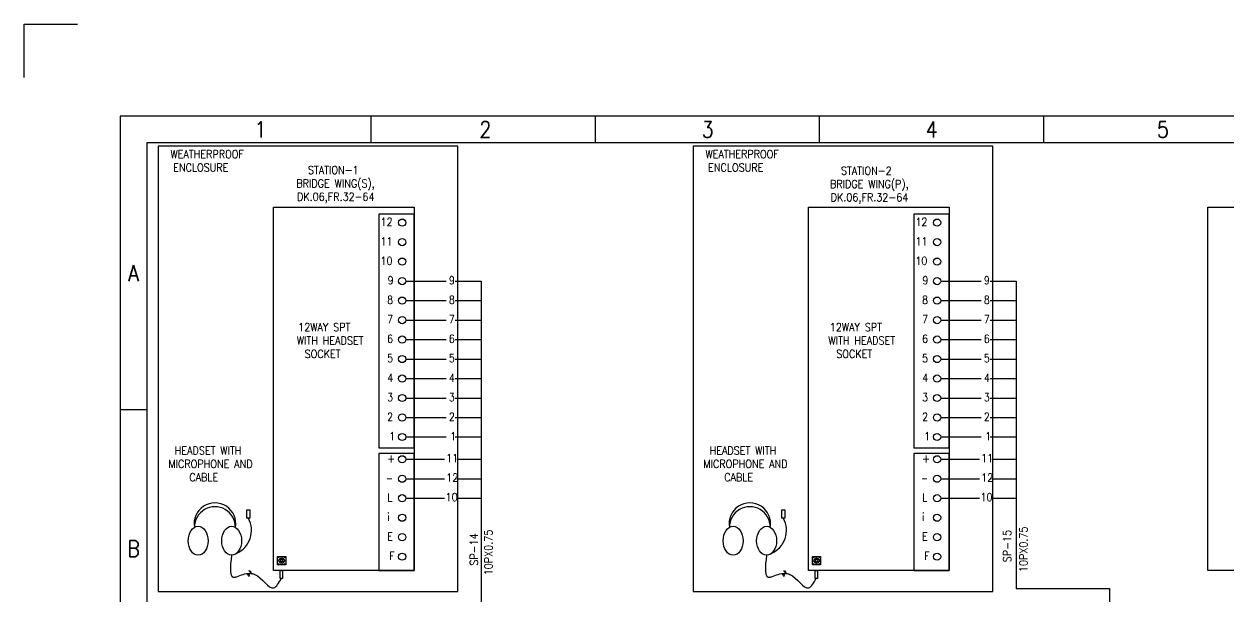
# Model space of a CAD drawing. Header units: inches. Extents: x 36 to 5114, y 9 to 306.
# Drawn here: x 967.9 to 1193.6, y 198.8 to 306.1 of the extents above; entities that cross this region are included whole.
import ezdxf
from ezdxf.enums import TextEntityAlignment as Align

# ---------------------------------------------------------------- set-up
doc = ezdxf.new("R2010")
doc.units = ezdxf.units.IN
doc.header["$MEASUREMENT"] = 0
doc.layers.get('DEFPOINTS').update_dxf_attribs({"color": 251})
doc.layers.add('Border', color=6, linetype='Continuous')
doc.layers.add('TITLE', color=7, linetype='Continuous')
doc.layers.add('CON-050', color=3, linetype='Continuous', lineweight=50)
doc.styles.add('ROMANS', font='simplex.shx', dxfattribs={"width": 0.88})

# ---------------------------------------------------------------- blocks, each defined once
blk = doc.blocks.new('A3_BORDER')
at = {"linetype": 'Continuous'}
for p, q in [((173, 264.65), (173, 259.65)), ((5, 209.65), (0, 209.65))]:
    blk.add_line(p, q, dxfattribs=at)
at = {"layer": 'Border', "color": 7}
blk.add_lwpolyline([(0, 2.15), (384, 2.15), (384, 264.65), (0, 264.65)], close=True, dxfattribs=at)
at = {"layer": 'Border', "color": 6}
blk.add_lwpolyline([(5, 7.15), (379, 7.15), (379, 259.65), (5, 259.65)], close=True, dxfattribs=at)
at = {"layer": 'DEFPOINTS', "color": 5}
blk.add_lwpolyline([(-18, 271.9), (-18, 281.9), (-8, 281.9)], dxfattribs=at)
at = {"layer": 'TITLE', "color": 7}
for p, q in [((47, 264.65), (47, 259.75)), ((89, 264.65), (89, 259.75)), ((131, 264.65), (131, 259.75))]:
    blk.add_line(p, q, dxfattribs=at)
at = {"layer": 'TITLE', "color": 7, "style": 'ROMANS', "width": 0.88}
for s, p in [('1', (25.15, 260.65)), ('2', (67.3, 260.65)), ('3', (108.96, 260.65)), ('4', (150.96, 260.65)), ('5', (194.28, 260.65))]:
    blk.add_text(s, height=3, dxfattribs=at).set_placement(p)
for s, p in [('A', (2.52, 235.26)), ('B', (2.52, 183.63))]:
    blk.add_text(s, height=3, dxfattribs=at).set_placement(p, align=Align.MIDDLE_CENTER)
blk = doc.blocks.new('*U5')
blk.add_circle((0, 0), 0.0728)
blk = doc.blocks.new('*U6')
at = {"color": 0, "linetype": 'ByBlock', "lineweight": -2}
for p, rotation in [((784.95, 158.66), 59.99999999999999), ((784.95, 158.39), 120), ((785.18, 158.25), 180), ((785.42, 158.66), 300.0000000000001), ((785.42, 158.39), 240)]:
    blk.add_blockref('*U5', p, dxfattribs=dict(at, rotation=rotation))
blk.add_blockref('*U5', (785.18, 158.8), dxfattribs=at)
blk = doc.blocks.new('*U8')
blk.add_circle((0, 0), 0.0728)
blk = doc.blocks.new('*U7')
at = {"color": 0, "linetype": 'ByBlock', "lineweight": -2}
for p, rotation in [((784.95, 158.66), 59.99999999999999), ((784.95, 158.39), 120), ((785.18, 158.25), 180), ((785.42, 158.66), 300.0000000000001), ((785.42, 158.39), 240)]:
    blk.add_blockref('*U8', p, dxfattribs=dict(at, rotation=rotation))
blk.add_blockref('*U8', (785.18, 158.8), dxfattribs=at)

msp = doc.modelspace()

# ---------------------------------------------------------------- linework, layer by layer
msp.add_line((1171.29, 200.33), (1171.29, 194.27))
for points in [[(1049.13, 283.2), (993.02, 283.2), (993.02, 199.81), (1049.13, 199.81)], [(1149.38, 283.2), (1093.27, 283.2), (1093.27, 199.81), (1149.38, 199.81)], [(1014.63, 271.82), (1040.98, 271.82), (1040.98, 203.71), (1014.63, 203.71)], [(1114.87, 271.82), (1141.23, 271.82), (1141.23, 203.71), (1114.87, 203.71)], [(1189.71, 271.82), (1221.18, 271.82), (1221.18, 203.71), (1189.71, 203.71)], [(1040.98, 270.49), (1034.36, 270.49), (1034.36, 226.73), (1040.98, 226.73)], [(1141.23, 270.49), (1134.61, 270.49), (1134.61, 226.73), (1141.23, 226.73)], [(1040.98, 225.66), (1034.36, 225.66), (1034.36, 203.71), (1040.98, 203.71)], [(1141.23, 225.66), (1134.61, 225.66), (1134.61, 203.71), (1141.23, 203.71)], [(1009.64, 215.07), (1010.19, 215.07), (1010.19, 213.51), (1009.64, 213.51)], [(1109.89, 215.07), (1110.43, 215.07), (1110.43, 213.51), (1109.89, 213.51)], [(1015.38, 206.34), (1016.89, 206.34), (1016.89, 204.8), (1015.38, 204.8)], [(1115.63, 206.34), (1117.14, 206.34), (1117.14, 204.8), (1115.63, 204.8)], [(1015.85, 203.71), (1016.28, 203.71), (1016.28, 202.24), (1015.85, 202.24)], [(1116.09, 203.71), (1116.52, 203.71), (1116.52, 202.24), (1116.09, 202.24)]]:
    msp.add_lwpolyline(points, close=True)
for points in [[(1053.51, 257.94), (1053.51, 190.83), (1049.8, 190.83)], [(1153.75, 257.94), (1153.75, 200.33), (1171.29, 200.33)]]:
    msp.add_lwpolyline(points)
for centre, radius in [((1038.72, 268.9), 0.671), ((1138.96, 268.9), 0.671), ((1038.72, 265.25), 0.671), ((1138.96, 265.25), 0.671), ((1038.72, 261.6), 0.671), ((1138.96, 261.6), 0.671), ((1038.72, 257.94), 0.671), ((1138.96, 257.94), 0.671), ((1038.72, 254.29), 0.671), ((1138.96, 254.29), 0.671), ((1038.72, 250.64), 0.671), ((1138.96, 250.64), 0.671), ((1038.72, 246.99), 0.671), ((1138.96, 246.99), 0.671), ((1038.72, 243.34), 0.671), ((1138.96, 243.34), 0.671), ((1038.72, 239.69), 0.671), ((1138.96, 239.69), 0.671), ((1038.72, 236.04), 0.671), ((1138.96, 236.04), 0.671), ((1038.72, 232.39), 0.671), ((1138.96, 232.39), 0.671), ((1038.72, 228.74), 0.671), ((1138.96, 228.74), 0.671), ((1038.72, 224.57), 0.671), ((1138.96, 224.57), 0.671), ((1038.72, 220.92), 0.671), ((1138.96, 220.92), 0.671), ((1038.72, 217.27), 0.671), ((1138.96, 217.27), 0.671), ((1038.72, 213.62), 0.671), ((1138.96, 213.62), 0.671), ((1038.72, 209.97), 0.671), ((1138.96, 209.97), 0.671), ((1015.5, 206.22), 0.12), ((1016.14, 205.57), 0.516), ((1016.77, 206.22), 0.12), ((1038.72, 206.32), 0.671), ((1115.75, 206.22), 0.12), ((1116.38, 205.57), 0.516), ((1117.02, 206.22), 0.12), ((1138.96, 206.32), 0.671), ((1015.5, 204.92), 0.12), ((1016.77, 204.92), 0.12), ((1115.75, 204.92), 0.12), ((1117.02, 204.92), 0.12)]:
    msp.add_circle(centre, radius)
for centre, radius, start, end in [((1003.63, 212.5), 3.9, 349.8171, 190.1829), ((1003.63, 211.83), 3.84, 359.5798, 180.4202), ((1103.87, 212.5), 3.9, 349.8171, 190.1829), ((1103.87, 211.83), 3.84, 359.5798, 180.4202), ((1005.74, 211.26), 4.74, 293.9795, 28.2344), ((1105.99, 211.26), 4.74, 293.9795, 28.2344)]:
    msp.add_arc(centre, radius, start, end)
for centre in [(1000.49, 209.3), (1006.76, 209.3), (1100.74, 209.3), (1107.01, 209.3)]:
    msp.add_ellipse(centre, major_axis=(0, 2.71), ratio=0.6875)
for points, knots in [([(1006.76, 206.6), (1006.48, 204.37), (1006.19, 202.03), (1008.42, 202.83), (1009.36, 203.22), (1010.2, 203.2)], [0, 0, 0, 0, 4.162872, 4.376917, 6.907654, 6.907654, 6.907654, 6.907654]), ([(1107.01, 206.6), (1106.73, 204.37), (1106.44, 202.03), (1108.66, 202.83), (1109.61, 203.22), (1110.45, 203.2)], [0, 0, 0, 0, 4.162872, 4.376917, 6.907654, 6.907654, 6.907654, 6.907654]), ([(1010.39, 203.19), (1010.64, 203.17), (1012.29, 202.78), (1014.29, 199.07), (1015.61, 201.43), (1016.06, 202.24)], [7.096761, 7.096761, 7.096761, 7.096761, 7.865668, 12.198871, 14.446895, 14.446895, 14.446895, 14.446895]), ([(1110.63, 203.19), (1110.89, 203.17), (1112.54, 202.78), (1114.54, 199.07), (1115.86, 201.43), (1116.31, 202.24)], [7.096761, 7.096761, 7.096761, 7.096761, 7.865668, 12.198871, 14.446895, 14.446895, 14.446895, 14.446895])]:
    msp.add_open_spline(points, degree=3, knots=knots)
for points in [[(1010.03, 202.61), (1009.83, 203.04), (1010.24, 203.23), (1010.02, 203.71)], [(1010.2, 202.59), (1010, 203.02), (1010.41, 203.21), (1010.19, 203.69)], [(1110.28, 202.61), (1110.08, 203.04), (1110.49, 203.23), (1110.27, 203.71)], [(1110.45, 202.59), (1110.25, 203.02), (1110.66, 203.21), (1110.44, 203.69)]]:
    msp.add_spline(points, degree=3)
at = {"layer": 'CON-050', "color": 0, "lineweight": 25, "ltscale": 0.1}
for p, q in [((1039.39, 257.94), (1046.96, 257.94)), ((1048.66, 257.94), (1053.51, 257.94)), ((1139.64, 257.94), (1147.21, 257.94)), ((1148.91, 257.94), (1153.75, 257.94)), ((1039.39, 254.29), (1046.96, 254.29)), ((1048.66, 254.29), (1053.51, 254.29)), ((1139.64, 254.29), (1147.21, 254.29)), ((1148.91, 254.29), (1153.75, 254.29)), ((1039.39, 250.64), (1046.96, 250.64)), ((1048.66, 250.64), (1053.51, 250.64)), ((1139.64, 250.64), (1147.21, 250.64)), ((1148.91, 250.64), (1153.75, 250.64)), ((1039.39, 246.99), (1046.96, 246.99)), ((1048.66, 246.99), (1053.51, 246.99)), ((1139.64, 246.99), (1147.21, 246.99)), ((1148.91, 246.99), (1153.75, 246.99)), ((1039.39, 243.34), (1046.96, 243.34)), ((1048.66, 243.34), (1053.51, 243.34)), ((1139.64, 243.34), (1147.21, 243.34)), ((1148.91, 243.34), (1153.75, 243.34)), ((1039.39, 239.69), (1046.96, 239.69)), ((1048.66, 239.69), (1053.51, 239.69)), ((1139.64, 239.69), (1147.21, 239.69)), ((1148.91, 239.69), (1153.75, 239.69)), ((1039.39, 236.04), (1046.96, 236.04)), ((1048.66, 236.04), (1053.51, 236.04)), ((1139.64, 236.04), (1147.21, 236.04)), ((1148.91, 236.04), (1153.75, 236.04)), ((1039.39, 232.39), (1046.96, 232.39)), ((1048.66, 232.39), (1053.51, 232.39)), ((1139.64, 232.39), (1147.21, 232.39)), ((1148.91, 232.39), (1153.75, 232.39)), ((1039.39, 228.74), (1046.96, 228.74)), ((1048.66, 228.74), (1053.51, 228.74)), ((1139.64, 228.74), (1147.21, 228.74)), ((1148.91, 228.74), (1153.75, 228.74)), ((1039.39, 224.57), (1046.66, 224.57)), ((1048.97, 224.57), (1053.51, 224.57)), ((1139.64, 224.57), (1146.9, 224.57)), ((1149.21, 224.57), (1153.75, 224.57)), ((1039.39, 220.92), (1046.66, 220.92)), ((1048.97, 220.92), (1053.51, 220.92)), ((1139.64, 220.92), (1146.9, 220.92)), ((1149.21, 220.92), (1153.75, 220.92)), ((1039.39, 217.27), (1046.66, 217.27)), ((1048.97, 217.27), (1053.51, 217.27)), ((1139.64, 217.27), (1146.9, 217.27)), ((1149.21, 217.27), (1153.75, 217.27))]:
    msp.add_line(p, q, dxfattribs=at)

# ---------------------------------------------------------------- block references
at = {"linetype": 'Continuous'}
msp.add_blockref('A3_BORDER', (985.87, 24.19), dxfattribs=at)
for name, p in [('*U6', (230.95, 47.05)), ('*U7', (331.2, 47.05))]:
    msp.add_blockref(name, p)

# ---------------------------------------------------------------- texts
at = {"layer": 'CON-050', "color": 0, "lineweight": 25, "char_height": 1.5, "attachment_point": 1, "style": 'ROMANS'}
for s, width, insert in [('{\\Fromans|c0; WEATHERPROOF\\P{\\W1.3669; }ENCLOSURE}', 15.2264, (994.4, 282.47)), ('{\\Fromans|c0; WEATHERPROOF\\P{\\W1.3669; }ENCLOSURE}', 15.2264, (1094.64, 282.47)), ('{\\Fromans|c0;\\W3.4412; \\W0.88;STATION-1\\P{\\W1.325; }BRIDGE WING(S),\\P{\\W1.45071; }DK.06,FR.32-64}', 20.1293, (1017.51, 279.5)), ('{\\Fromans|c0;\\W3.3155; \\W0.88;STATION-2\\P{\\W1.30404; }BRIDGE WING(P),\\P{\\W1.45071; }DK.06,FR.32-64}', 20.1293, (1117.53, 279.38)), ('{\\Fromans|c0;12}', 2.3407, (1034.65, 269.79)), ('{\\Fromans|c0;12}', 2.3407, (1134.89, 269.79)), ('{\\Fromans|c0;11}', 2.3407, (1034.65, 266.14)), ('{\\Fromans|c0;11}', 2.3407, (1134.89, 266.14)), ('{\\Fromans|c0;10}', 2.3407, (1034.65, 262.49)), ('{\\Fromans|c0;10}', 2.3407, (1134.89, 262.49)), ('{\\Fromans|c0;9}', 1.0207, (1035.97, 258.84)), ('{\\Fromans|c0;9}', 1.0836, (1047.46, 258.84)), ('{\\Fromans|c0;9}', 1.0207, (1136.21, 258.84)), ('{\\Fromans|c0;9}', 1.0836, (1147.71, 258.84)), ('{\\Fromans|c0;8}', 1.0836, (1035.9, 255.19)), ('{\\Fromans|c0;8}', 1.0836, (1047.46, 255.19)), ('{\\Fromans|c0;8}', 1.0836, (1136.15, 255.19)), ('{\\Fromans|c0;8}', 1.0836, (1147.71, 255.19)), ('{\\Fromans|c0;7}', 1.0836, (1035.9, 251.54)), ('{\\Fromans|c0;7}', 1.0836, (1047.46, 251.54)), ('{\\Fromans|c0;7}', 1.0836, (1136.15, 251.54)), ('{\\Fromans|c0;7}', 1.0836, (1147.71, 251.54)), ('{\\Fromans|c0;\\W1.1364; \\W0.88;12WAY SPT\\P WITH HEADSET \\P{\\W2.30976; }SOCKET}', 14.1579, (1018.06, 250.06)), ('{\\Fromans|c0;\\W1.1364; \\W0.88;12WAY SPT\\P WITH HEADSET \\P{\\W2.30976; }SOCKET}', 14.1579, (1117.68, 250.06)), ('{\\Fromans|c0;6}', 1.0836, (1035.9, 247.89)), ('{\\Fromans|c0;6}', 1.0836, (1047.46, 247.89)), ('{\\Fromans|c0;6}', 1.0836, (1136.15, 247.89)), ('{\\Fromans|c0;6}', 1.0836, (1147.71, 247.89)), ('{\\Fromans|c0;5}', 1.0836, (1035.9, 244.24)), ('{\\Fromans|c0;5}', 1.0836, (1047.46, 244.24)), ('{\\Fromans|c0;5}', 1.0836, (1136.15, 244.24)), ('{\\Fromans|c0;5}', 1.0836, (1147.71, 244.24)), ('{\\Fromans|c0;4}', 1.1464, (1035.92, 240.59)), ('{\\Fromans|c0;4}', 1.0836, (1047.46, 240.59)), ('{\\Fromans|c0;4}', 1.1464, (1136.16, 240.59)), ('{\\Fromans|c0;4}', 1.0836, (1147.71, 240.59)), ('{\\Fromans|c0;3}', 1.0836, (1035.9, 236.94)), ('{\\Fromans|c0;3}', 1.0836, (1047.46, 236.94)), ('{\\Fromans|c0;3}', 1.0836, (1136.15, 236.94)), ('{\\Fromans|c0;3}', 1.0836, (1147.71, 236.94)), ('{\\Fromans|c0;2}', 1.0836, (1035.9, 233.28)), ('{\\Fromans|c0;2}', 1.0836, (1047.46, 233.28)), ('{\\Fromans|c0;2}', 1.0836, (1136.15, 233.28)), ('{\\Fromans|c0;2}', 1.0836, (1147.71, 233.28)), ('{\\Fromans|c0;1}', 0.7064, (1036.28, 229.63)), ('{\\Fromans|c0;1}', 0.7064, (1047.7, 229.63)), ('{\\Fromans|c0;1}', 0.7064, (1136.53, 229.63)), ('{\\Fromans|c0;1}', 0.7064, (1147.95, 229.63)), ('{\\Fromans|c0;\\W1.641; \\W0.88;HEADSET WITH\\P{\\W0.404761; }MICROPHONE AND \\P{\\W4.3019; }CABLE}', 18.6257, (994.4, 226.95)), ('{\\Fromans|c0;\\W1.641; \\W0.88;HEADSET WITH\\P{\\W0.404761; }MICROPHONE AND \\P{\\W4.3019; }CABLE}', 18.6257, (1094.64, 226.95)), ('{\\Fromans|c0;+}', 1.3979, (1035.9, 225.47)), ('{\\Fromans|c0;11}', 1.9636, (1046.96, 225.53)), ('{\\Fromans|c0;+}', 1.3979, (1136.15, 225.47)), ('{\\Fromans|c0;11}', 1.9636, (1147.21, 225.53)), ('{\\Fromans|c0;12}', 2.3407, (1046.96, 221.88)), ('{\\Fromans|c0;12}', 2.3407, (1147.21, 221.88)), ('{\\Fromans|c0; _}', 1.3979, (1035.9, 222.57)), ('{\\Fromans|c0; _}', 1.3979, (1136.15, 222.57)), ('{\\Fromans|c0;L}', 1.1464, (1035.92, 218.16)), ('{\\Fromans|c0;10}', 2.3407, (1046.84, 218.23)), ('{\\Fromans|c0;L}', 1.1464, (1136.16, 218.16)), ('{\\Fromans|c0;10}', 2.3407, (1147.08, 218.23)), ('{\\Fromans|c0;i}', 0.3293, (1035.9, 214.51)), ('{\\Fromans|c0;i}', 0.3293, (1136.15, 214.51)), ('{\\Fromans|c0;E}', 1.5, (1035.9, 210.86)), ('{\\Fromans|c0;E}', 1.5, (1136.15, 210.86)), ('{\\Fromans|c0;F}', 0.7064, (1036.28, 207.21)), ('{\\Fromans|c0;F}', 0.7064, (1136.53, 207.21))]:
    msp.add_mtext_dynamic_manual_height_columns(s, width=width, gutter_width=437.5, heights=[0], dxfattribs=dict(at, insert=insert))
at = {"layer": 'CON-050', "color": 0, "lineweight": 25, "char_height": 1.5, "attachment_point": 1, "rotation": 90, "style": 'ROMANS'}
for s, width, insert in [('SP-14', 6.175, (1051.42, 204.63)), ('10PX0.75', 8.8779, (1054.13, 202.83)), ('SP-15', 6.1121, (1151.33, 205.28)), ('10PX0.75', 11.8371, (1154.38, 203.43))]:
    msp.add_mtext_dynamic_manual_height_columns(s, width=width, gutter_width=437.5, heights=[0], dxfattribs=dict(at, insert=insert))

doc.saveas('drawing.dxf')
